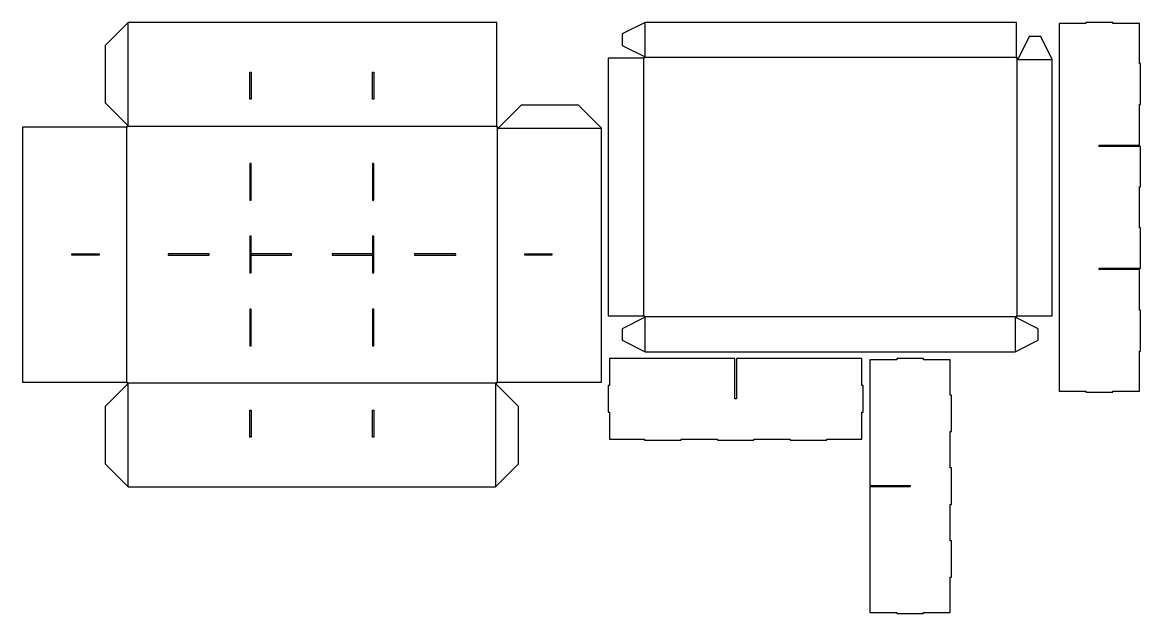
# Model space of a CAD drawing. Header units: millimetres. Extents: x 5 to 492, y 38 to 295.
import ezdxf

# ---------------------------------------------------------------- set-up
doc = ezdxf.new("R2010")
doc.units = ezdxf.units.MM
doc.layers.add('CUT', color=1, linetype='CONTINUOUS')
doc.layers.add('SCORE', color=5, linetype='CONTINUOUS')

msp = doc.modelspace()

# ---------------------------------------------------------------- linework, layer by layer
at = {"layer": 'CUT'}
for points in [[(5, 138.4), (50.6, 138.4), (50.6, 137.8), (51.1, 137.8), (41.1, 127.8), (41.1, 102.8), (51.1, 92.8), (211.1, 92.8), (221.1, 102.8), (221.1, 127.8), (211.1, 137.8), (211.6, 137.8), (211.6, 138.4), (257.2, 138.4), (257.2, 248.9), (247.2, 258.9), (222.2, 258.9), (212.2, 248.9), (212.2, 249.4), (211.6, 249.4), (211.6, 295), (51.1, 295), (41.1, 285), (41.1, 260), (51.1, 250), (50.6, 250), (50.6, 249.4), (5, 249.4)], [(260.2, 167.2), (275.8, 167.2), (275.8, 166.6), (276.3, 166.6), (266.3, 161.6), (266.3, 156.6), (276.3, 151.6), (437.5, 151.6), (447.5, 156.6), (447.5, 161.6), (437.5, 166.6), (438, 166.6), (438, 167.2), (453.6, 167.2), (453.6, 278.9), (448.6, 288.9), (443.6, 288.9), (438.6, 278.9), (438.6, 279.4), (438, 279.4), (438, 295), (276.3, 295), (266.3, 290), (266.3, 285), (276.3, 280), (275.8, 280), (275.8, 279.4), (260.2, 279.4)], [(491.6, 134.5), (491.6, 151.8889), (492.1, 151.8889), (492.1, 169.7778), (491.6, 169.7778), (491.6, 187.45), (474.1, 187.45), (474.1, 188.05), (492.1, 188.05), (492.1, 205.5556), (491.6, 205.5556), (491.6, 223.4444), (492.1, 223.4444), (492.1, 240.95), (474.1, 240.95), (474.1, 241.55), (491.6, 241.55), (491.6, 259.2222), (492.1, 259.2222), (492.1, 277.1111), (491.6, 277.1111), (491.6, 294.5), (479.9333, 294.5), (479.9333, 295), (468.2667, 295), (468.2667, 294.5), (456.6, 294.5), (456.6, 134.5), (468.2667, 134.5), (468.2667, 134), (479.9333, 134), (479.9333, 134.5)], [(104.65, 261.6167), (104.05, 261.6167), (104.05, 273.3833), (104.65, 273.3833)], [(158.15, 261.6167), (157.55, 261.6167), (157.55, 273.3833), (158.15, 273.3833)], [(104.05, 217.6357), (104.65, 217.6357), (104.65, 233.5929), (104.05, 233.5929)], [(157.55, 217.6357), (158.15, 217.6357), (158.15, 233.5929), (157.55, 233.5929)], [(104.05, 185.9214), (104.65, 185.9214), (104.65, 201.8786), (104.05, 201.8786)], [(157.55, 185.9214), (158.15, 185.9214), (158.15, 201.8786), (157.55, 201.8786)], [(38.3833, 194.2), (38.3833, 193.6), (26.6167, 193.6), (26.6167, 194.2)], [(68.4389, 193.6), (86.4278, 193.6), (86.4278, 194.2), (68.4389, 194.2)], [(104.2167, 193.6), (122.2056, 193.6), (122.2056, 194.2), (104.2167, 194.2)], [(139.9944, 193.6), (157.9833, 193.6), (157.9833, 194.2), (139.9944, 194.2)], [(175.7722, 193.6), (193.7611, 193.6), (193.7611, 194.2), (175.7722, 194.2)], [(223.8167, 193.6), (223.8167, 194.2), (235.5833, 194.2), (235.5833, 193.6)], [(104.05, 154.2071), (104.65, 154.2071), (104.65, 170.1643), (104.05, 170.1643)], [(157.55, 154.2071), (158.15, 154.2071), (158.15, 170.1643), (157.55, 170.1643)], [(260.7, 113.6), (276.0571, 113.6), (276.0571, 113.1), (291.9143, 113.1), (291.9143, 113.6), (307.7714, 113.6), (307.7714, 113.1), (323.6286, 113.1), (323.6286, 113.6), (339.4857, 113.6), (339.4857, 113.1), (355.3429, 113.1), (355.3429, 113.6), (370.7, 113.6), (370.7, 125.2667), (371.2, 125.2667), (371.2, 136.9333), (370.7, 136.9333), (370.7, 148.6), (316, 148.6), (316, 131.1), (315.4, 131.1), (315.4, 148.6), (260.7, 148.6), (260.7, 136.9333), (260.2, 136.9333), (260.2, 125.2667), (260.7, 125.2667)], [(409.2, 38.1), (409.2, 53.4571), (409.7, 53.4571), (409.7, 69.3143), (409.2, 69.3143), (409.2, 85.1714), (409.7, 85.1714), (409.7, 101.0286), (409.2, 101.0286), (409.2, 116.8857), (409.7, 116.8857), (409.7, 132.7429), (409.2, 132.7429), (409.2, 148.1), (397.5333, 148.1), (397.5333, 148.6), (385.8667, 148.6), (385.8667, 148.1), (374.2, 148.1), (374.2, 93.4), (391.7, 93.4), (391.7, 92.8), (374.2, 92.8), (374.2, 38.1), (385.8667, 38.1), (385.8667, 37.6), (397.5333, 37.6), (397.5333, 38.1)], [(104.05, 126.1833), (104.65, 126.1833), (104.65, 114.4167), (104.05, 114.4167)], [(157.55, 126.1833), (158.15, 126.1833), (158.15, 114.4167), (157.55, 114.4167)]]:
    msp.add_lwpolyline(points, close=True, dxfattribs=at)
at = {"layer": 'SCORE'}
for p, q in [((51.1, 250), (51.1, 295)), ((276.3, 280), (276.3, 295)), ((275.5, 279.4), (275.5, 167.2)), ((438, 279.7), (275.8, 279.7)), ((438.3, 167.2), (438.3, 279.4)), ((438.6, 278.9), (453.6, 278.9)), ((50.3, 249.4), (50.3, 138.4)), ((211.6, 249.7), (50.6, 249.7)), ((211.9, 138.4), (211.9, 249.4)), ((212.2, 248.9), (257.2, 248.9)), ((275.8, 166.9), (438, 166.9)), ((276.3, 151.6), (276.3, 166.6)), ((437.5, 166.6), (437.5, 151.6)), ((50.6, 138.1), (211.6, 138.1)), ((51.1, 92.8), (51.1, 137.8)), ((211.1, 137.8), (211.1, 92.8))]:
    msp.add_line(p, q, dxfattribs=at)

doc.saveas('drawing.dxf')
